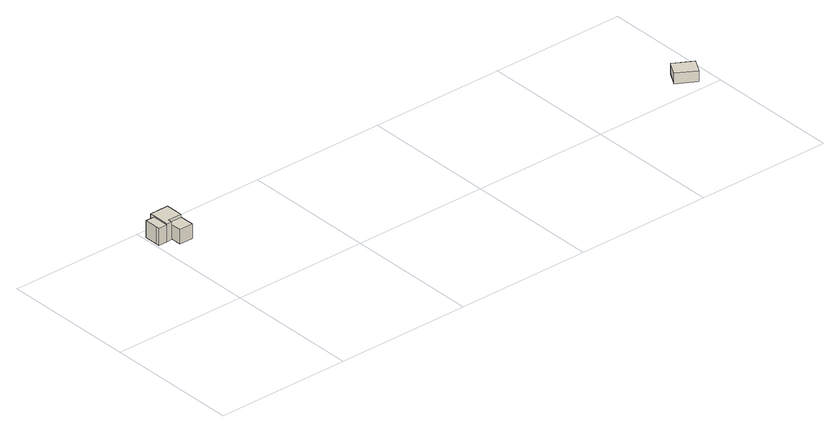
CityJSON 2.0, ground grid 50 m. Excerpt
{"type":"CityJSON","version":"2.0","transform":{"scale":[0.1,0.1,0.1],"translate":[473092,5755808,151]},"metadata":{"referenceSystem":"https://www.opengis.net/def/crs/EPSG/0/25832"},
"CityObjects":{
"building1":{"type":"Building","attributes":{"Gemeindeschluessel":"05711000","function":"31001_1010"},"address":[{"country":"Germany","locality":"Bielefeld","thoroughfareNumber":"18","thoroughfareName":"Pommernweg"}],"children":["building1-1","building1-2","building1-3"]},
"building1-1":{"type":"BuildingPart","attributes":{"BezugspunktDach":"2000","measuredHeight":7.44},"parents":["building1"],"geometry":[{"type":"Solid","lod":"1","boundaries":[[[[0,1,2,3,4,5,6,7,8,9,10]],[[11,12,13,14,15,16,17,18,19,20,21]],[[11,21,10,9]],[[12,11,9,8]],[[13,12,8,7]],[[14,13,7,6]],[[15,14,6,5]],[[16,15,5,4]],[[17,16,4,3]],[[18,17,3,2]],[[19,18,2,1]],[[20,19,1,0]],[[21,20,0,10]]]]}]},
"building1-2":{"type":"BuildingPart","attributes":{"BezugspunktDach":"2000","measuredHeight":6.3},"parents":["building1"],"geometry":[{"type":"Solid","lod":"1","boundaries":[[[[22,23,24,25,26]],[[27,28,29,13,11]],[[27,11,26,25]],[[28,27,25,24]],[[29,28,24,23]],[[13,29,23,22]],[[11,13,22,26]]]]}]},
"building1-3":{"type":"BuildingPart","attributes":{"BezugspunktDach":"2000","measuredHeight":6.36},"address":[{"country":"Germany","locality":"Bielefeld","thoroughfareNumber":"18","thoroughfareName":"Pommernweg"}],"parents":["building1"],"geometry":[{"type":"Solid","lod":"1","boundaries":[[[[30,31,32,33]],[[34,35,36,37]],[[34,37,33,32]],[[35,34,32,31]],[[36,35,31,30]],[[37,36,30,33]]]]}]},
"building2":{"type":"Building","attributes":{"Gemeindeschluessel":"05711000","BezugspunktDach":"2000","function":"31001_3062","measuredHeight":4.92},"address":[{"country":"Germany","locality":"Bielefeld","thoroughfareNumber":"101","thoroughfareName":"Senner Hellweg"}],"geometry":[{"type":"Solid","lod":"1","boundaries":[[[[38,39,40,41]],[[42,43,44,45]],[[42,45,41,40]],[[43,42,40,39]],[[44,43,39,38]],[[45,44,38,41]]]]}]}
},
"vertices":[
[62,420,69],[114,420,69],[114,449,69],[114,452,69],[114,462,69],[114,485,69],[43,485,69],[43,467,69],[43,452,69],[43,405,69],[62,405,69],[43,405,3],[43,452,3],[43,467,3],[43,485,3],[114,485,3],[114,462,3],[114,452,3],[114,449,3],[114,420,3],[62,420,3],[62,405,3],
[43,467,66],[9,467,66],[9,417,66],[9,405,66],[43,405,66],[9,405,3],[9,417,3],[9,467,3],
[114,420,59],[62,420,59],[62,365,59],[114,365,59],[62,365,6],[62,420,6],[114,420,6],[114,365,6],
[1875,96,71],[1845,44,71],[1914,4,71],[1944,56,71],[1914,4,31],[1845,44,31],[1875,96,31],[1944,56,31]
]}
